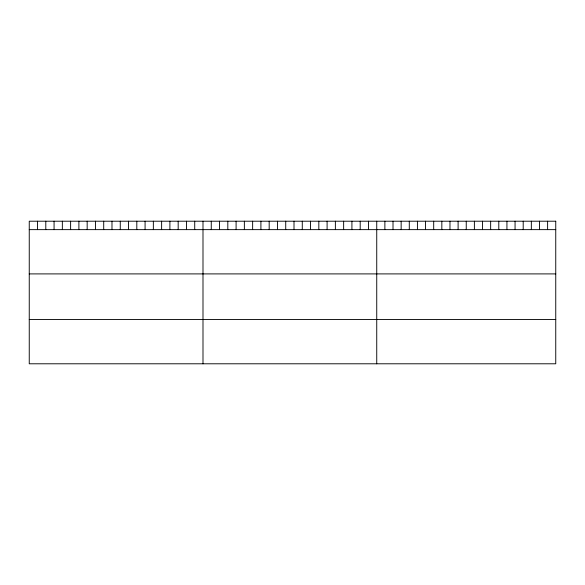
<?xml version="1.0" encoding="UTF-8"?>
<svg xmlns="http://www.w3.org/2000/svg" width="585" height="585" viewBox="0 0 585 585"><rect width="100%" height="100%" fill="white"/><g stroke="black" fill="none" stroke-linecap="round" stroke-linejoin="round"><path stroke-width="0.88" d="M29.25 229.634L555.75 229.634M29.25 273.904L555.75 273.904M29.25 319.512L555.75 319.512M547.611 221.21L547.611 229.634M539.48 221.21L539.48 229.634M531.341 221.21L531.341 229.634M523.202 221.21L523.202 229.634M515.063 221.21L515.063 229.634M506.932 221.21L506.932 229.634M498.793 221.21L498.793 229.634M490.654 221.21L490.654 229.634M482.515 221.21L482.515 229.634M474.384 221.21L474.384 229.634M466.245 221.21L466.245 229.634M458.106 221.21L458.106 229.634M449.975 221.21L449.975 229.634M441.836 221.21L441.836 229.634M433.697 221.21L433.697 229.634M425.558 221.21L425.558 229.634M417.427 221.21L417.427 229.634M409.288 221.21L409.288 229.634M401.149 221.21L401.149 229.634M393.01 221.21L393.01 229.634M384.879 221.21L384.879 229.634M376.74 221.21L376.74 363.79M368.47 221.21L368.47 229.634M360.192 221.21L360.192 229.634M351.921 221.21L351.921 229.634M343.644 221.21L343.644 229.634M335.373 221.21L335.373 229.634M327.095 221.21L327.095 229.634M318.825 221.21L318.825 229.634M310.555 221.21L310.555 229.634M302.277 221.21L302.277 229.634M294.006 221.21L294.006 229.634M285.729 221.21L285.729 229.634M277.458 221.21L277.458 229.634M269.18 221.21L269.18 229.634M260.91 221.21L260.91 229.634M252.64 221.21L252.64 229.634M244.362 221.21L244.362 229.634M236.091 221.21L236.091 229.634M227.814 221.21L227.814 229.634M219.543 221.21L219.543 229.634M211.265 221.21L211.265 229.634M202.995 221.21L202.995 363.79M194.725 221.21L194.725 229.634M186.447 221.21L186.447 229.634M178.176 221.21L178.176 229.634M169.899 221.21L169.899 229.634M161.628 221.21L161.628 229.634M153.35 221.21L153.35 229.634M145.08 221.21L145.08 229.634M136.81 221.21L136.81 229.634M128.532 221.21L128.532 229.634M120.261 221.21L120.261 229.634M111.984 221.21L111.984 229.634M103.713 221.21L103.713 229.634M95.435 221.21L95.435 229.634M87.165 221.21L87.165 229.634M78.895 221.21L78.895 229.634M70.617 221.21L70.617 229.634M62.346 221.21L62.346 229.634M54.069 221.21L54.069 229.634M45.798 221.21L45.798 229.634M37.52 221.21L37.52 229.634M555.75 221.21L29.25 221.21L29.25 363.79L555.75 363.79L555.75 221.21"/></g></svg>
